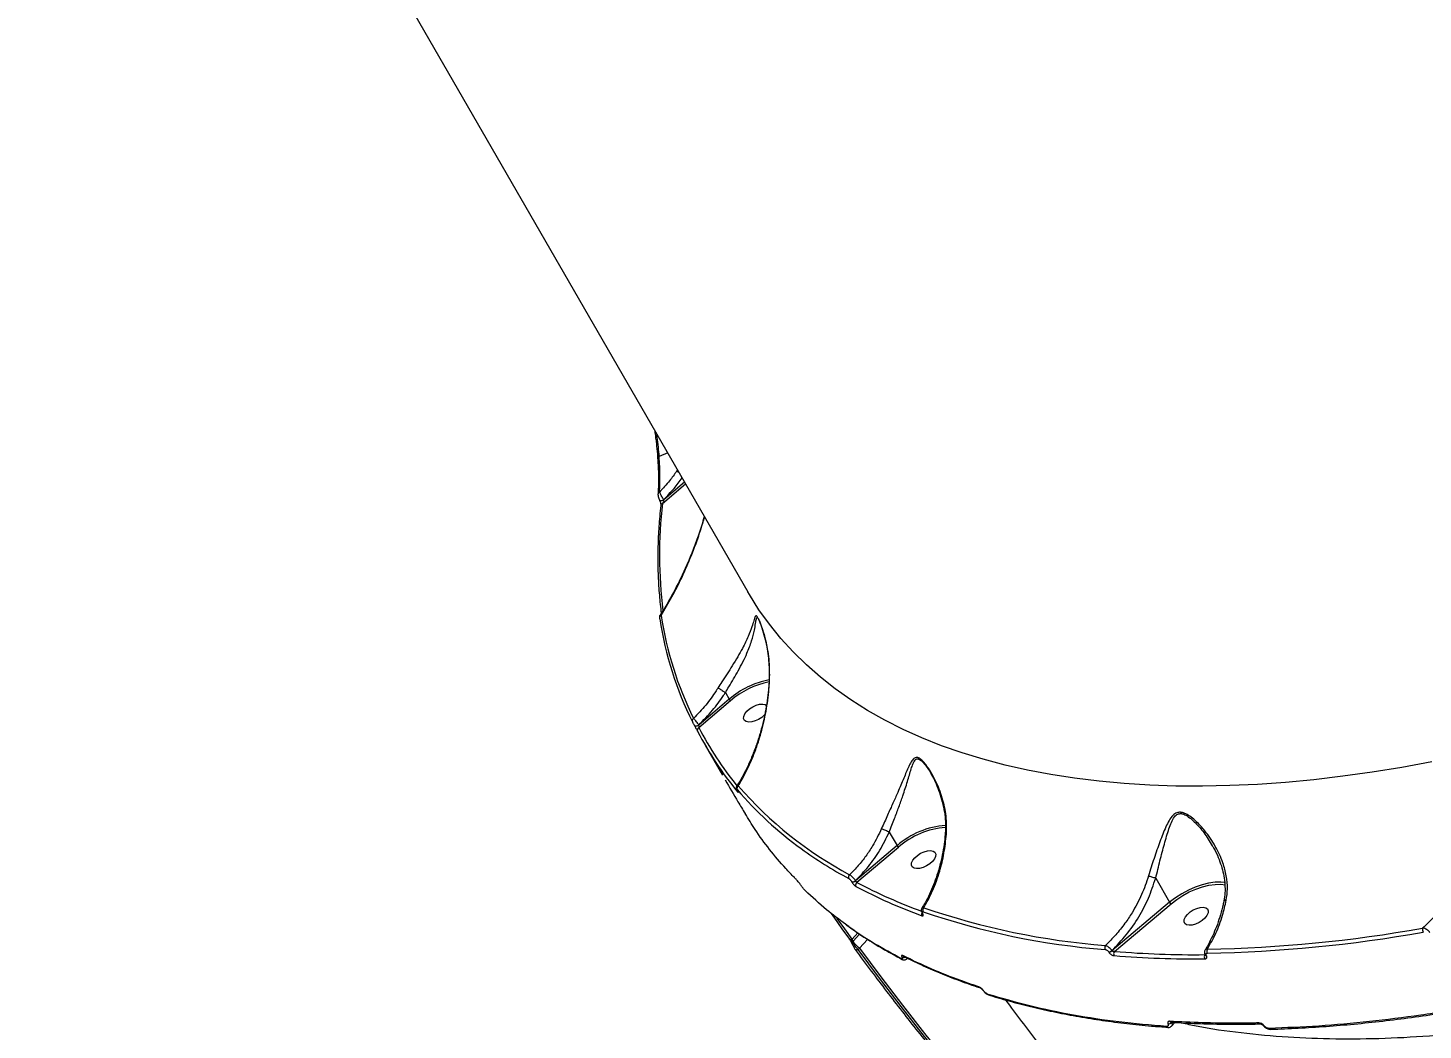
# Model space of a CAD drawing. Header units: millimetres. Extents: x -7447 to 8662, y -5576 to 6370.
# Drawn here: x 683.4 to 1149.8, y -2040.7 to -1705.7 of the extents above; entities that cross this region are included whole.
import ezdxf

# ---------------------------------------------------------------- set-up
doc = ezdxf.new("R2010")
doc.units = ezdxf.units.MM
doc.layers.add('DiKom', color=7, linetype='Continuous')
doc.layers.add('DIKOM_ОБЪЕКТ', color=7, linetype='Continuous')
doc.styles.add('style1', font='arial.ttf', dxfattribs={"width": 0.8})
doc.dimstyles.new('1-50', dxfattribs={"dimtxt": 300, "dimasz": 200, "dimexe": 100, "dimexo": 0, "dimgap": 100, "dimtad": 1, "dimdec": 0, "dimtxsty": 'style1', "dimcen": 0, "dimclrd": 7, "dimclre": 7, "dimadec": 1, "dimazin": 2, "dimtfac": 1, "dimtdec": 0, "dimtmove": 1, "dimatfit": 3, "dimfxl": 0, "dimlwd": 25, "dimlwe": 18, "dimarcsym": 0})

# ---------------------------------------------------------------- blocks, each defined once
blk = doc.blocks.new('*D10')
at = {"color": 7, "linetype": 'Continuous', "lineweight": 18, "transparency": 16777216}
for p, q in [((-5489.75, 240.8), (-5489.75, 4573.49)), ((4778.18, -2126.78), (4778.18, 4573.49))]:
    blk.add_line(p, q, dxfattribs=at)
at = {"color": 7, "linetype": 'Continuous', "lineweight": 25, "transparency": 16777216}
blk.add_line((4578.18, 4473.49), (-5289.75, 4473.49), dxfattribs=at)
at = {"color": 7, "linetype": 'Continuous', "transparency": 16777216}
for points in [[(-5289.75, 4506.82), (-5289.75, 4440.16), (-5489.75, 4473.49)], [(4578.18, 4506.82), (4578.18, 4440.16), (4778.18, 4473.49)]]:
    blk.add_solid(points, dxfattribs=at)
at = {"layer": 'Defpoints', "color": 0, "linetype": 'Continuous', "transparency": 16777216}
for p in [(-5489.75, 4473.49), (-5489.75, 240.8), (4778.18, -2126.78)]:
    blk.add_point(p, dxfattribs=at)
at = {"color": 0, "linetype": 'Continuous', "lineweight": 15, "transparency": 16777216, "insert": (-777.31, 4726.76), "char_height": 300, "attachment_point": 5, "style": 'style1'}
blk.add_mtext('10300', dxfattribs=at)
blk = doc.blocks.new('*D11')
at = {"color": 7, "linetype": 'Continuous', "lineweight": 18, "transparency": 16777216}
for p, q in [((2045.4, 3512.26), (7772.09, 3512.26)), ((-1858.48, -4091.08), (7772.09, -4091.08))]:
    blk.add_line(p, q, dxfattribs=at)
at = {"color": 7, "linetype": 'Continuous', "lineweight": 25, "transparency": 16777216}
blk.add_line((7672.09, -3891.08), (7672.09, 3312.26), dxfattribs=at)
at = {"color": 7, "linetype": 'Continuous', "transparency": 16777216}
for points in [[(7638.76, 3312.26), (7705.42, 3312.26), (7672.09, 3512.26)], [(7638.76, -3891.08), (7705.42, -3891.08), (7672.09, -4091.08)]]:
    blk.add_solid(points, dxfattribs=at)
at = {"layer": 'Defpoints', "color": 0, "linetype": 'Continuous', "transparency": 16777216}
for p in [(2045.4, 3512.26), (7672.09, 3512.26), (-1858.48, -4091.08)]:
    blk.add_point(p, dxfattribs=at)
at = {"color": 0, "linetype": 'Continuous', "lineweight": 15, "transparency": 16777216, "insert": (7418.92, 3.22), "char_height": 300, "attachment_point": 5, "rotation": 90, "style": 'style1'}
blk.add_mtext('7600', dxfattribs=at)
blk = doc.blocks.new('*D12')
at = {"layer": 'Defpoints', "color": 0, "transparency": 16777216}
for p in [(-7446.93, 5919.72), (-7446.93, 736.93), (6905.53, -2412.68)]:
    blk.add_point(p, dxfattribs=at)
at = {"layer": 'DiKom', "color": 7, "lineweight": 18, "transparency": 16777216}
for p, q in [((-7446.93, 736.93), (-7446.93, 6019.72)), ((6905.53, -2412.68), (6905.53, 6019.72))]:
    blk.add_line(p, q, dxfattribs=at)
at = {"layer": 'DiKom', "color": 7, "lineweight": 25, "transparency": 16777216}
blk.add_line((6705.53, 5919.72), (-7246.93, 5919.72), dxfattribs=at)
at = {"layer": 'DiKom', "color": 7, "transparency": 16777216}
for points in [[(-7246.93, 5953.05), (-7246.93, 5886.39), (-7446.93, 5919.72)], [(6705.53, 5953.05), (6705.53, 5886.39), (6905.53, 5919.72)]]:
    blk.add_solid(points, dxfattribs=at)
at = {"layer": 'DiKom', "color": 0, "transparency": 16777216, "insert": (-918.31, 6173), "char_height": 300, "attachment_point": 5, "style": 'style1'}
blk.add_mtext('14300', dxfattribs=at)
blk = doc.blocks.new('*D13')
at = {"layer": 'Defpoints', "color": 0, "transparency": 16777216}
for p in [(2049.72, 5594.27), (-1141.86, -5576.35), (8561.69, -5576.35)]:
    blk.add_point(p, dxfattribs=at)
at = {"layer": 'DiKom', "color": 7, "lineweight": 18, "transparency": 16777216}
for p, q in [((2049.72, 5594.27), (8661.69, 5594.27)), ((-1141.86, -5576.35), (8661.69, -5576.35))]:
    blk.add_line(p, q, dxfattribs=at)
at = {"layer": 'DiKom', "color": 7, "lineweight": 25, "transparency": 16777216}
blk.add_line((8561.69, 5394.27), (8561.69, -5376.35), dxfattribs=at)
at = {"layer": 'DiKom', "color": 7, "transparency": 16777216}
for points in [[(8528.35, 5394.27), (8595.02, 5394.27), (8561.69, 5594.27)], [(8528.35, -5376.35), (8595.02, -5376.35), (8561.69, -5576.35)]]:
    blk.add_solid(points, dxfattribs=at)
at = {"layer": 'DiKom', "color": 0, "transparency": 16777216, "insert": (8308.52, 8.96), "char_height": 300, "attachment_point": 5, "rotation": 90, "style": 'style1'}
blk.add_mtext('11200', dxfattribs=at)

msp = doc.modelspace()

# ---------------------------------------------------------------- linework, layer by layer
at = {"layer": 'DIKOM_ОБЪЕКТ', "color": 7, "linetype": 'Continuous', "lineweight": 15}
for p, q in [((793.03, -1667.23), (924.09, -1894.22)), ((897.28, -1847.79), (894.42, -1849.01)), ((900.55, -1853.46), (900.25, -1853.88)), ((895.52, -1864.71), (903.24, -1858.11)), ((902.89, -1857.5), (895.97, -1863.41)), ((894.03, -1861.41), (894.03, -1861.44)), ((894.53, -1863.6), (894.57, -1863.66)), ((895.97, -1863.41), (895.93, -1863.35)), ((917.82, -1930.07), (907.64, -1938.73)), ((907.7, -1939.59), (918.3, -1930.57)), ((916.56, -1927.88), (916.55, -1927.88)), ((916.56, -1927.88), (917.82, -1930.07)), ((906.23, -1938.95), (906.22, -1938.94)), ((906.23, -1938.95), (906.24, -1938.98)), ((906.24, -1938.98), (906.24, -1938.97)), ((907.64, -1938.73), (907.63, -1938.71)), ((909.8, -1945.47), (915.59, -1955.5)), ((920.51, -1960.51), (920.55, -1960.58)), ((920.51, -1960.51), (920.54, -1960.55)), ((920.58, -1960.62), (920.54, -1960.55)), ((920.55, -1960.58), (920.58, -1960.62)), ((971.32, -1974.5), (973.94, -1979.03)), ((973.94, -1979.03), (960.07, -1990.77)), ((960.52, -1991.29), (974.42, -1979.53)), ((958.77, -1991.08), (958.79, -1991.13)), ((960.07, -1990.77), (960.05, -1990.73)), ((1060.41, -1989.88), (1065.08, -1997.97)), ((1065.08, -1997.97), (1045.8, -2014.18)), ((1046.63, -2014.39), (1065.56, -1998.47)), ((982.32, -2001.48), (982.36, -2001.53)), ((982.53, -2001.67), (982.5, -2001.61)), ((960.86, -2008.21), (958.98, -2010.28)), ((959.25, -2010.91), (961.4, -2008.57)), ((959.1, -2011.07), (959.25, -2010.91)), ((960.91, -2013.72), (961.35, -2013.24)), ((961.35, -2013.24), (964.09, -2010.37)), ((1044.7, -2014.53), (1044.74, -2014.59)), ((1045.8, -2014.18), (1045.77, -2014.13)), ((1076.94, -2015.54), (1076.96, -2015.59)), ((1077.36, -2015.75), (1077.34, -2015.71)), ((1004.81, -2029.03), (1004.85, -2029.04)), ((1065.52, -2038.05), (1065.52, -2038.05)), ((1065.84, -2039.28), (1066.8, -2038.13)), ((1064.43, -2039.78), (1064.5, -2039.78)), ((1096.34, -2039.14), (1096.34, -2039.13)), ((1098.9, -2040.43), (1098.94, -2040.43))]:
    msp.add_line(p, q, dxfattribs=at)
at = {"layer": 'DIKOM_ОБЪЕКТ', "color": 7, "linetype": 'Continuous', "lineweight": 15, "flags": 128}
for points in [[(895.93, -1863.35), (895.71, -1863.51), (895.45, -1863.64), (895.2, -1863.73), (894.96, -1863.77), (894.75, -1863.75), (894.6, -1863.68), (894.53, -1863.59)], [(895.97, -1863.41), (895.74, -1863.58), (895.49, -1863.71), (895.24, -1863.79), (895, -1863.83), (894.79, -1863.81), (894.64, -1863.74), (894.57, -1863.66)], [(1152.71, -1951.04), (1142.7, -1952.88), (1132.8, -1954.48), (1123.01, -1955.85), (1113.34, -1956.99), (1103.81, -1957.89), (1094.42, -1958.55), (1085.17, -1958.98), (1076.09, -1959.16), (1067.17, -1959.11), (1058.42, -1958.82), (1049.86, -1958.3), (1041.49, -1957.53), (1033.31, -1956.53), (1025.35, -1955.29), (1017.59, -1953.82), (1010.06, -1952.12), (1002.76, -1950.18), (995.69, -1948.02), (988.86, -1945.62), (982.28, -1943.01), (975.95, -1940.16), (969.88, -1937.1), (964.08, -1933.82), (958.55, -1930.33), (953.29, -1926.62), (948.31, -1922.71), (943.62, -1918.59), (939.22, -1914.27), (935.11, -1909.76), (931.3, -1905.05), (927.79, -1900.16), (924.59, -1895.08), (924.09, -1894.22)], [(894.54, -1903.01), (894.57, -1903.1), (894.63, -1903.25)], [(929.64, -1935.34), (928.74, -1936.15), (927.66, -1936.84), (926.51, -1937.36), (925.38, -1937.67), (924.34, -1937.74), (923.5, -1937.57), (922.92, -1937.16), (922.65, -1936.56), (922.7, -1935.81), (923.07, -1934.97), (923.74, -1934.12), (924.65, -1933.31), (925.72, -1932.62), (926.87, -1932.1), (928.01, -1931.79), (929.04, -1931.72), (929.88, -1931.9), (930.33, -1932.17)], [(907.63, -1938.71), (907.44, -1938.85), (907.23, -1938.97), (907.01, -1939.06), (906.79, -1939.11), (906.6, -1939.12), (906.43, -1939.1), (906.3, -1939.04), (906.23, -1938.95)], [(907.64, -1938.73), (907.45, -1938.87), (907.24, -1938.99), (907.02, -1939.08), (906.81, -1939.13), (906.61, -1939.15), (906.45, -1939.12), (906.32, -1939.06), (906.24, -1938.98)], [(985.77, -1984.3), (984.86, -1985.11), (983.79, -1985.8), (982.63, -1986.32), (981.5, -1986.63), (980.47, -1986.7), (979.63, -1986.53), (979.04, -1986.12), (978.77, -1985.52), (978.82, -1984.77), (979.19, -1983.93), (979.86, -1983.08), (980.77, -1982.27), (981.84, -1981.58), (982.99, -1981.06), (984.13, -1980.75), (985.16, -1980.68), (986, -1980.86), (986.58, -1981.26), (986.86, -1981.86), (986.81, -1982.61), (986.43, -1983.45), (985.77, -1984.3)], [(1083.33, -1991.31), (1082.21, -1991.21), (1080.25, -1991.25), (1078.12, -1991.55), (1075.9, -1992.1), (1073.63, -1992.89), (1071.36, -1993.89), (1069.14, -1995.09), (1067.03, -1996.46), (1065.08, -1997.97)], [(1065.56, -1998.47), (1067.45, -1997.01), (1069.49, -1995.68), (1071.64, -1994.52), (1073.84, -1993.54), (1076.05, -1992.78), (1078.21, -1992.25), (1080.26, -1991.96), (1082.17, -1991.92), (1083.63, -1992.08)], [(1076.9, -2003.24), (1075.99, -2004.04), (1074.92, -2004.73), (1073.77, -2005.26), (1072.63, -2005.56), (1071.6, -2005.63), (1070.76, -2005.46), (1070.18, -2005.05), (1069.9, -2004.45), (1069.95, -2003.7), (1070.33, -2002.87), (1071, -2002.01), (1071.9, -2001.2), (1072.98, -2000.51), (1074.13, -1999.99), (1075.26, -1999.68), (1076.3, -1999.61), (1077.14, -1999.79), (1077.72, -2000.19), (1077.99, -2000.79), (1077.94, -2001.54), (1077.57, -2002.38), (1076.9, -2003.24)], [(951.88, -2001.73), (953, -2003.3), (955.51, -2006.78), (958.03, -2010.25)], [(958.98, -2010.28), (956.46, -2006.81), (953.96, -2003.33), (953.91, -2003.26)], [(958.08, -2010.35), (958.07, -2010.34), (958.03, -2010.25)], [(958.98, -2010.28), (958.82, -2010.36), (958.66, -2010.42), (958.5, -2010.45), (958.36, -2010.46), (958.24, -2010.45), (958.14, -2010.41), (958.08, -2010.35)], [(958.9, -2011.8), (958.93, -2011.88), (958.99, -2011.98)], [(960.91, -2013.72), (960.75, -2013.8), (960.58, -2013.86), (960.43, -2013.9), (960.29, -2013.91), (960.17, -2013.89), (960.07, -2013.85), (960, -2013.78), (959.96, -2013.7)], [(1021.58, -2088.09), (1013.55, -2079.08), (1005.64, -2069.98), (997.86, -2060.81), (990.21, -2051.55), (982.69, -2042.21), (975.3, -2032.79), (968.04, -2023.29), (960.91, -2013.72)], [(961.35, -2013.24), (968.49, -2022.83), (975.77, -2032.35), (983.17, -2041.79), (990.71, -2051.15), (998.37, -2060.43), (1006.17, -2069.62), (1014.09, -2078.73), (1022.14, -2087.76)]]:
    msp.add_lwpolyline(points, dxfattribs=at)
at = {"layer": 'DIKOM_ОБЪЕКТ', "color": 7, "linetype": 'Continuous', "lineweight": 15}
for centre, radius, start, end in [((894.54, -1849.63), 0.628, 100.5798, 169.464), ((894.77, -1861.53), 0.743, 108.3987, 170.0462), ((1044.44, -1881.86), 149.91, 173.4282, 187.1022), ((895.72, -1865.46), 0.783, 105.3927, 171.1199), ((895.38, -1902.9), 0.839, 113.8464, 187.3032), ((1011.33, -1884.22), 117.66, 188.7569, 206.37), ((1011.18, -1885.29), 117.92, 188.7568, 206.37), ((937.08, -1952.8), 29.79, 101.3767, 130.2806), ((936.75, -1952.14), 28.38, 101.3381, 130.5459), ((906.34, -1937.28), 0.907, 118.6219, 205.7828), ((908.09, -1940.42), 0.923, 115.0524, 205.333), ((1007.07, -1888.32), 111.82, 207.2916, 219.2018), ((1006.92, -1889.4), 112.14, 207.2933, 219.676), ((921.41, -1959.89), 0.978, 123.0848, 205.4828), ((921.3, -1960.6), 0.803, 174.7043, 209.4014), ((1014.59, -1879.67), 123.9, 220.6055, 234.0946), ((1019.53, -1873.55), 130.56, 220.9185, 241.9303), ((992.15, -1999.87), 27.67, 94.0348, 131.1587), ((992.08, -1999.75), 26.84, 94.0825, 131.1508), ((1026.32, -1863.96), 143.5, 233.9811, 241.4942), ((958.82, -1989.58), 1.1, 131.1306, 205.7814), ((959.1, -1989.78), 1.34, 255.9208, 315.2027), ((959.12, -1989.83), 1.34, 255.9145, 315.209), ((961.2, -1992.17), 1.11, 127.9794, 205.6451), ((1041.4, -1838.95), 172.49, 242.0378, 249.8879), ((1041.37, -1839.74), 173.12, 242.0403, 250.0359), ((983.72, -2000.58), 1.17, 135.6619, 206.236), ((1062.63, -1768.39), 244.73, 250.9846, 265.5449), ((1066.31, -1997.27), 1.41, 209.3722, 237.7564), ((983.26, -2001.94), 1.12, 150.2194, 207.0022), ((982.59, -2001.31), 0.315, 211.6912, 252.6229), ((982.63, -2001.37), 0.314, 210.7189, 252.6553), ((1062.59, -1769.21), 245.28, 250.9847, 265.5448), ((1069.86, -1559.99), 453.68, 270.9885, 280.1306), ((1069.84, -1560.34), 454.69, 270.9886, 280.1305), ((1151.34, -2007.08), 1.75, 163.903, 209.393), ((957.76, -2008.81), 2.18, 287.9455, 305.1059), ((959.58, -2011.6), 0.714, 132.1607, 196.7298), ((958.38, -2011.31), 0.954, 24.6266, 48.3128), ((964.37, -2008.39), 5.71, 206.2366, 238.102), ((1044.72, -2013.13), 1.33, 145.9565, 207.4979), ((1044.7, -2012.92), 1.61, 270.1326, 311.7104), ((1044.73, -2012.98), 1.61, 270.1248, 311.7182), ((1047.69, -2015.19), 1.33, 143.235, 207.6843), ((1073.91, -1672.85), 342.63, 265.4332, 270.4964), ((1078.95, -2014.28), 1.44, 151.6271, 208.1793), ((975.9, -2016.45), 0.685, 210.1301, 244.3595), ((976.07, -2015.32), 1.08, 243.8125, 299.6315), ((976.47, -2015.44), 0.688, 210.0757, 243.3974), ((1073.87, -1673.43), 343.46, 265.4332, 270.4962), ((1078.08, -2016.21), 1.41, 148.3985, 208.3798), ((1077.28, -2015.29), 0.43, 217.4632, 277.4896), ((1077.3, -2015.33), 0.425, 215.6302, 277.6983), ((1001.79, -2025.86), 0.659, 209.2738, 251.379), ((1002.87, -2027.28), 0.199, 216.089, 267.5014), ((1005.03, -2028.41), 0.655, 209.2663, 250.954), ((1064.72, -2037.17), 1.44, 262.0983, 322.2814), ((1065.58, -2037.48), 0.576, 205.7684, 264.7888), ((1095.42, -2038.07), 0.544, 203.9319, 268.9003), ((1064.5, -2039.2), 0.582, 206.1631, 262.9148), ((1096.58, -2038.89), 0.34, 226.7017, 289.7922), ((1098.93, -2039.89), 0.55, 204.2755, 266.8092)]:
    msp.add_arc(centre, radius, start, end, dxfattribs=at)
for points, knots in [([(892.9, -1840.2), (892.94, -1840.48), (893.08, -1841.36), (893.18, -1842.21), (893.24, -1842.79)], [0, 0, 0, 0, 0.317052, 1, 1, 1, 1]), ([(894.42, -1849.01), (894.27, -1846.89), (894.09, -1844.47), (893.68, -1841.8), (893.63, -1841.46)], [0, 0, 0, 0, 0.870425, 1, 1, 1, 1]), ([(893.24, -1842.79), (893.32, -1843.41), (893.56, -1845.23), (893.77, -1847.48), (893.88, -1849.04), (893.91, -1849.51)], [0, 0, 0, 0, 0.265631, 0.782463, 1, 1, 1, 1]), ([(893.91, -1849.51), (893.93, -1849.75), (894.04, -1851.1), (894.13, -1853.02), (894.16, -1854.61), (894.17, -1855.21)], [0, 0, 0, 0, 0.117104, 0.667629, 1, 1, 1, 1]), ([(894.53, -1860.83), (894.61, -1859.08), (894.79, -1855.53), (894.54, -1851.2), (894.42, -1849.01)], [0, 0, 0, 0, 0.493767, 1, 1, 1, 1]), ([(894.17, -1855.21), (894.18, -1855.62), (894.21, -1857.04), (894.17, -1859.13), (894.08, -1860.7), (894.03, -1861.41)], [0, 0, 0, 0, 0.178543, 0.627632, 1, 1, 1, 1]), ([(900.25, -1853.88), (899.48, -1854.96), (897.71, -1857.42), (895.68, -1859.6), (894.53, -1860.83)], [0, 0, 0, 0, 0.436569, 1, 1, 1, 1]), ([(895.93, -1863.35), (897.12, -1862.13), (899.32, -1859.89), (901.22, -1857.3), (902.09, -1856.11)], [0, 0, 0, 0, 0.540043, 1, 1, 1, 1]), ([(901.07, -1854.35), (901.05, -1854.34), (900.86, -1854.21), (900.58, -1854.05), (900.35, -1853.93), (900.27, -1853.89), (900.25, -1853.88)], [0, 0, 0, 0, 0.043017, 0.600597, 0.937953, 1, 1, 1, 1]), ([(895.93, -1863.35), (895.83, -1863.18), (895.62, -1862.85), (895.29, -1862.28), (894.97, -1861.7), (894.7, -1861.19), (894.58, -1860.94), (894.53, -1860.83)], [0, 0, 0, 0, 0.195094, 0.389904, 0.593456, 0.814038, 1, 1, 1, 1]), ([(894.95, -1865.34), (894.83, -1866.54), (894.47, -1870.03), (894.09, -1875.72), (893.92, -1882.38), (894.03, -1888.93), (894.43, -1895.24), (894.86, -1899.35), (895.12, -1901.32), (895.13, -1901.33)], [0, 0, 0, 0, 0.096261, 0.278944, 0.461601, 0.644215, 0.826779, 0.999627, 1, 1, 1, 1]), ([(894.04, -1861.44), (894.03, -1861.5), (894, -1861.79), (894.08, -1862.29), (894.18, -1862.79), (894.26, -1862.99), (894.27, -1863)], [0, 0, 0, 0, 0.134342, 0.607511, 0.979664, 1, 1, 1, 1]), ([(894.27, -1863), (894.33, -1863.19), (894.4, -1863.4), (894.52, -1863.57), (894.54, -1863.59)], [0, 0, 0, 0, 0.871788, 1, 1, 1, 1]), ([(894.57, -1863.66), (894.58, -1863.69), (894.62, -1863.76), (894.7, -1863.93), (894.78, -1864.16), (894.87, -1864.47), (894.94, -1864.83), (894.96, -1865.16), (894.95, -1865.28), (894.95, -1865.33)], [0, 0, 0, 0, 0.063038, 0.146694, 0.256742, 0.396063, 0.580639, 0.816324, 1, 1, 1, 1]), ([(895.52, -1864.71), (895.58, -1864.61), (895.72, -1864.4), (895.88, -1864.07), (895.98, -1863.78), (896.01, -1863.59), (896, -1863.47), (895.98, -1863.43), (895.97, -1863.41)], [0, 0, 0, 0, 0.275958, 0.581234, 0.784112, 0.904583, 0.953117, 1, 1, 1, 1]), ([(909.56, -1869.06), (909.34, -1869.83), (908.65, -1872.24), (907.28, -1876.21), (905.45, -1881.05), (903.37, -1885.92), (901.08, -1890.81), (898.59, -1895.56), (896.46, -1899.3), (895.13, -1901.34), (894.72, -1901.96)], [0, 0, 0, 0, 0.062507, 0.195734, 0.334307, 0.478507, 0.629654, 0.783359, 0.93362, 1, 1, 1, 1]), ([(895.04, -1902.13), (896.28, -1900.08), (898.76, -1895.97), (902.14, -1889.25), (905.23, -1882.11), (907.78, -1875.39), (909.04, -1870.89), (909.55, -1869.04)], [0, 0, 0, 0, 0.210482, 0.420971, 0.635998, 0.851001, 1, 1, 1, 1]), ([(894.69, -1901.94), (894.66, -1902), (894.57, -1902.14), (894.52, -1902.37), (894.5, -1902.64), (894.51, -1902.83), (894.54, -1902.98), (894.55, -1903)], [0, 0, 0, 0, 0.152335, 0.351048, 0.567831, 0.918167, 1, 1, 1, 1]), ([(895.04, -1902.13), (894.93, -1902.04), (894.76, -1901.88), (894.73, -1901.94), (894.71, -1901.96)], [0, 0, 0, 0, 0.594287, 1, 1, 1, 1]), ([(931.35, -1921.72), (931.29, -1919.67), (931.16, -1915.51), (930.08, -1910.36), (929.04, -1906.85), (928.35, -1904.9), (927.81, -1903.59), (927.31, -1902.62), (926.89, -1902.11), (926.68, -1902.21), (926.4, -1902.69), (926.09, -1903.77), (925.42, -1906.01), (924.27, -1909.07), (922.6, -1912.52), (920.71, -1915.88), (918.97, -1918.72), (917.14, -1921.57), (915.51, -1924.06), (914.48, -1925.67), (914.05, -1926.34)], [0, 0, 0, 0, 0.095209, 0.192956, 0.244799, 0.27107, 0.298169, 0.32429, 0.350387, 0.391075, 0.401942, 0.471963, 0.543808, 0.639396, 0.737851, 0.798854, 0.861365, 0.911375, 0.962838, 1, 1, 1, 1]), ([(916.55, -1927.88), (916.55, -1927.88), (916.93, -1927.22), (917.89, -1925.67), (919.34, -1923.23), (920.96, -1920.42), (922.47, -1917.55), (924.07, -1914.14), (925.42, -1910.51), (926.27, -1907.27), (926.66, -1904.72), (926.83, -1903.5), (926.99, -1902.86), (927.14, -1902.7), (927.38, -1902.89), (927.54, -1903.21), (927.55, -1903.24)], [0, 0, 0, 0, 0.000034, 0.053422, 0.127788, 0.202237, 0.294255, 0.386392, 0.531891, 0.677608, 0.782863, 0.88772, 0.903391, 0.960723, 0.996198, 1, 1, 1, 1]), ([(927.56, -1903.24), (927.57, -1903.25), (927.6, -1903.31), (927.78, -1903.66), (928.06, -1904.29), (928.37, -1905.07), (928.58, -1905.67), (928.66, -1905.91)], [0, 0, 0, 0, 0.047841, 0.235384, 0.484641, 0.788346, 1, 1, 1, 1]), ([(928.66, -1905.91), (928.72, -1906.08), (928.95, -1906.72), (929.38, -1908.1), (929.93, -1910.15), (930.5, -1912.77), (930.98, -1915.85), (931.27, -1918.92), (931.24, -1920.91), (931.23, -1921.72)], [0, 0, 0, 0, 0.035986, 0.139395, 0.275962, 0.434748, 0.636308, 0.851065, 1, 1, 1, 1]), ([(931.25, -1921.72), (931.25, -1921.94), (931.25, -1923.36), (931.07, -1926.02), (930.69, -1929.72), (930.09, -1933.5), (929.3, -1937.31), (928.3, -1941.13), (927.1, -1944.92), (925.71, -1948.65), (924.15, -1952.27), (922.4, -1955.69), (921.13, -1957.98), (920.41, -1959.04), (920.37, -1959.11)], [0, 0, 0, 0, 0.015197, 0.101491, 0.190723, 0.283046, 0.37844, 0.476682, 0.577319, 0.679812, 0.78449, 0.888953, 0.993154, 1, 1, 1, 1]), ([(920.88, -1959.07), (922.18, -1956.76), (924.16, -1953.26), (926.33, -1948), (928.07, -1943.03), (929.71, -1936.9), (930.75, -1930.73), (931.24, -1925.63), (931.32, -1923.02), (931.35, -1921.72)], [0, 0, 0, 0, 0.222714, 0.336733, 0.450748, 0.631002, 0.813277, 0.906645, 1, 1, 1, 1]), ([(931.35, -1921.72), (931.33, -1921.72), (931.26, -1921.72), (931.25, -1921.72), (931.25, -1921.72)], [0, 0, 0, 0, 0.328206, 1, 1, 1, 1]), ([(1069.09, -2038.23), (1070.71, -2038.59), (1077.06, -2040), (1088.91, -2041.63), (1104.44, -2043.09), (1120.51, -2043.68), (1136.99, -2043.5), (1154.15, -2042.53), (1171.97, -2040.74), (1190.38, -2038.12), (1209, -2034.73), (1227.77, -2030.59), (1246.61, -2025.75), (1265.81, -2020.13), (1285.33, -2013.73), (1305.11, -2006.54), (1324.72, -1998.72), (1344.11, -1990.31), (1363.22, -1981.37), (1382.34, -1971.74), (1401.41, -1961.45), (1420.35, -1950.5), (1437.47, -1939.94), (1452.84, -1929.94), (1461.9, -1923.68), (1466.43, -1920.54)], [0, 0, 0, 0, 0.015844, 0.062012, 0.108143, 0.153005, 0.197901, 0.242763, 0.288925, 0.335124, 0.381286, 0.426221, 0.471192, 0.516128, 0.562363, 0.608635, 0.65487, 0.699918, 0.745001, 0.790049, 0.836397, 0.882782, 0.929129, 0.964531, 1, 1, 1, 1]), ([(914.05, -1926.34), (913.85, -1926.66), (912.59, -1928.64), (910.02, -1932.2), (907.3, -1935.03), (905.91, -1936.48)], [0, 0, 0, 0, 0.084993, 0.53347, 1, 1, 1, 1]), ([(914.05, -1926.34), (914.06, -1926.35), (914.17, -1926.4), (914.44, -1926.53), (914.93, -1926.81), (915.5, -1927.16), (916.07, -1927.54), (916.39, -1927.76), (916.55, -1927.88)], [0, 0, 0, 0, 0.025976, 0.209601, 0.407206, 0.604784, 0.802379, 1, 1, 1, 1]), ([(907.63, -1938.71), (909.21, -1937.11), (912.2, -1934.08), (915.02, -1930.26), (916.35, -1928.21), (916.56, -1927.88)], [0, 0, 0, 0, 0.48434, 0.918524, 1, 1, 1, 1]), ([(918.3, -1930.57), (918.29, -1930.57), (918.27, -1930.56), (918.22, -1930.53), (918.13, -1930.45), (918.01, -1930.34), (917.9, -1930.2), (917.85, -1930.12), (917.82, -1930.07)], [0, 0, 0, 0, 0.053663, 0.141506, 0.356066, 0.57068, 0.785349, 1, 1, 1, 1]), ([(905.53, -1937.67), (905.56, -1937.74), (905.63, -1937.88), (905.8, -1938.18), (905.98, -1938.51), (906.13, -1938.77), (906.2, -1938.9), (906.22, -1938.94)], [0, 0, 0, 0, 0.233699, 0.467374, 0.695605, 0.908733, 1, 1, 1, 1]), ([(907.63, -1938.71), (907.58, -1938.63), (907.42, -1938.38), (907.09, -1937.9), (906.66, -1937.32), (906.23, -1936.8), (906.01, -1936.59), (905.91, -1936.48)], [0, 0, 0, 0, 0.09425, 0.312278, 0.541173, 0.771407, 1, 1, 1, 1]), ([(906.24, -1938.97), (906.27, -1939.02), (906.38, -1939.21), (906.59, -1939.59), (906.86, -1940.07), (907.1, -1940.52), (907.2, -1940.72), (907.26, -1940.82)], [0, 0, 0, 0, 0.09316, 0.303901, 0.530228, 0.765194, 1, 1, 1, 1]), ([(907.7, -1939.59), (907.72, -1939.53), (907.75, -1939.41), (907.76, -1939.19), (907.74, -1938.99), (907.7, -1938.86), (907.67, -1938.79), (907.65, -1938.75), (907.64, -1938.73)], [0, 0, 0, 0, 0.268552, 0.52295, 0.742637, 0.869089, 0.924239, 1, 1, 1, 1]), ([(990.47, -1975.14), (990.51, -1973.39), (990.6, -1969.6), (989.41, -1963.81), (987.56, -1958.69), (985.68, -1955.06), (984.26, -1952.83), (983.11, -1951.31), (981.93, -1950.12), (981.09, -1949.64), (980.26, -1949.49), (979.45, -1949.84), (978.63, -1951), (977.57, -1953.12), (976.21, -1956.46), (974.44, -1960.66), (972.6, -1964.85), (970.75, -1968.89), (969.44, -1971.82), (968.75, -1973.35)], [0, 0, 0, 0, 0.079019, 0.17218, 0.268058, 0.328729, 0.36106, 0.393899, 0.422331, 0.451319, 0.459944, 0.498992, 0.544605, 0.591435, 0.68762, 0.78658, 0.854676, 0.924444, 1, 1, 1, 1]), ([(971.32, -1974.49), (971.32, -1974.49), (971.91, -1972.98), (973.05, -1970.1), (974.59, -1966.05), (976.08, -1961.85), (977.47, -1957.5), (978.46, -1954.02), (979.25, -1951.71), (979.87, -1950.44), (980.54, -1949.98), (981.21, -1950.08), (981.63, -1950.29), (982.3, -1950.82), (983.14, -1951.7), (984.21, -1953.2), (984.96, -1954.33), (985.28, -1954.96), (985.28, -1954.98)], [0, 0, 0, 0, 0.000049, 0.113415, 0.216819, 0.322729, 0.469068, 0.619154, 0.687087, 0.756156, 0.811242, 0.823106, 0.853778, 0.862966, 0.90297, 0.950213, 0.998578, 1, 1, 1, 1]), ([(916.51, -1957.07), (917.91, -1959.51), (920.08, -1963.27), (922.33, -1966.98), (923.12, -1968.29)], [0, 0, 0, 0, 0.648407, 1, 1, 1, 1]), ([(920.88, -1959.07), (920.85, -1959.06), (920.7, -1959), (920.49, -1958.97), (920.4, -1959.06), (920.36, -1959.1)], [0, 0, 0, 0, 0.087372, 0.598893, 1, 1, 1, 1]), ([(985.28, -1954.98), (985.36, -1955.11), (985.87, -1955.98), (986.77, -1957.8), (987.91, -1960.52), (988.91, -1963.61), (989.67, -1966.89), (990.09, -1970.11), (990.21, -1972.89), (990.08, -1974.53), (990.03, -1975.2)], [0, 0, 0, 0, 0.022591, 0.147479, 0.291129, 0.444892, 0.608299, 0.768635, 0.90461, 1, 1, 1, 1]), ([(920.36, -1959.1), (920.31, -1959.18), (920.23, -1959.34), (920.19, -1959.59), (920.21, -1959.8), (920.25, -1959.98), (920.32, -1960.16), (920.4, -1960.32), (920.49, -1960.47), (920.52, -1960.53)], [0, 0, 0, 0, 0.159711, 0.304908, 0.430282, 0.542039, 0.660622, 0.888844, 1, 1, 1, 1]), ([(920.54, -1960.55), (920.5, -1960.48), (920.43, -1960.35), (920.37, -1960.22), (920.35, -1960.16), (920.39, -1960.17), (920.47, -1960.24), (920.52, -1960.3), (920.53, -1960.31)], [0, 0, 0, 0, 0.167291, 0.334432, 0.509102, 0.713071, 0.957692, 1, 1, 1, 1]), ([(920.55, -1960.58), (920.59, -1960.66), (920.67, -1960.79), (920.73, -1960.91), (920.73, -1960.92), (920.73, -1960.92)], [0, 0, 0, 0, 0.409771, 0.773939, 1, 1, 1, 1]), ([(920.6, -1960.99), (920.61, -1961.01), (920.7, -1961.11), (920.81, -1961.22), (920.87, -1961.23), (920.84, -1961.13), (920.75, -1960.93), (920.64, -1960.73), (920.58, -1960.62)], [0, 0, 0, 0, 0.039246, 0.28725, 0.495186, 0.671021, 0.835316, 1, 1, 1, 1]), ([(940.37, -1990.47), (940.12, -1990.22), (938.89, -1988.97), (935.76, -1985.66), (931.27, -1980.34), (926.71, -1974.22), (924.25, -1970.05), (923.19, -1968.24)], [0, 0, 0, 0, 0.036887, 0.184436, 0.479788, 0.77514, 1, 1, 1, 1]), ([(1084.01, -1997.29), (1084.19, -1996.02), (1084.56, -1993.3), (1084.12, -1989.07), (1082.84, -1984.25), (1080.47, -1979.13), (1077.34, -1974.51), (1074.47, -1971.35), (1072.29, -1969.49), (1070.61, -1968.4), (1069.38, -1967.96), (1068.37, -1967.84), (1067.3, -1967.99), (1066.01, -1968.95), (1064.86, -1970.62), (1063.43, -1973.49), (1061.82, -1977.67), (1060.2, -1982.3), (1058.92, -1986.2), (1058.32, -1988.18), (1058.01, -1989.17)], [0, 0, 0, 0, 0.059057, 0.126772, 0.19653, 0.289998, 0.386194, 0.452771, 0.486433, 0.520906, 0.548913, 0.554251, 0.580047, 0.615212, 0.661736, 0.709495, 0.806141, 0.905605, 0.952555, 1, 1, 1, 1]), ([(1060.41, -1989.88), (1060.41, -1989.88), (1060.98, -1987.92), (1061.83, -1983.97), (1063.35, -1978.42), (1064.53, -1974.18), (1065.64, -1971.19), (1066.53, -1969.47), (1067.62, -1968.44), (1068.57, -1968.28), (1069.49, -1968.4), (1070.62, -1968.86), (1072.17, -1969.97), (1074.23, -1971.88), (1076.78, -1974.84), (1078.43, -1977.56), (1079.34, -1979.06)], [0, 0, 0, 0, 0.000023, 0.138478, 0.280606, 0.426439, 0.493456, 0.56159, 0.609713, 0.643916, 0.650979, 0.688548, 0.73556, 0.784441, 0.881043, 1, 1, 1, 1]), ([(1170.94, -1971.49), (1170.86, -1971.81), (1170.49, -1973.45), (1169.65, -1976.38), (1167.77, -1981.59), (1165.4, -1986.52), (1162.46, -1991.48), (1159.87, -1995.32), (1156.74, -1999.31), (1153.35, -2003.11), (1150.89, -2005.43), (1149.66, -2006.59)], [0, 0, 0, 0, 0.024295, 0.122248, 0.220218, 0.421516, 0.511889, 0.632236, 0.752591, 0.876295, 1, 1, 1, 1]), ([(968.75, -1973.35), (967.81, -1975.31), (966.27, -1978.5), (963.54, -1982.56), (960.99, -1985.82), (959.08, -1987.76), (958.1, -1988.76)], [0, 0, 0, 0, 0.342219, 0.557266, 0.774604, 1, 1, 1, 1]), ([(960.05, -1990.73), (961.52, -1989.2), (964.51, -1986.1), (968.35, -1980.61), (970.33, -1976.55), (971.32, -1974.5)], [0, 0, 0, 0, 0.32573, 0.659681, 1, 1, 1, 1]), ([(971.32, -1974.49), (971.14, -1974.42), (970.78, -1974.26), (970.15, -1973.99), (969.54, -1973.72), (969.1, -1973.51), (968.86, -1973.4), (968.78, -1973.36), (968.75, -1973.35)], [0, 0, 0, 0, 0.212706, 0.425406, 0.638104, 0.850794, 0.961897, 1, 1, 1, 1]), ([(971.32, -1974.5), (971.32, -1974.49), (971.32, -1974.49), (971.32, -1974.49), (971.32, -1974.49)], [0, 0, 0, 0, 0.617841, 1, 1, 1, 1]), ([(990.05, -1975.21), (989.94, -1976.34), (989.7, -1978.67), (989.1, -1982.14), (988.3, -1985.61), (987.32, -1988.97), (986.16, -1992.2), (984.83, -1995.27), (983.52, -1997.87), (982.59, -1999.35), (982.22, -1999.95)], [0, 0, 0, 0, 0.1223, 0.252349, 0.383335, 0.515032, 0.646396, 0.778253, 0.910264, 1, 1, 1, 1]), ([(982.89, -1999.77), (983.92, -1997.93), (986, -1994.21), (988.2, -1987.98), (989.76, -1981.57), (990.23, -1977.3), (990.47, -1975.14)], [0, 0, 0, 0, 0.262566, 0.532665, 0.76365, 1, 1, 1, 1]), ([(990.47, -1975.14), (990.43, -1975.14), (990.29, -1975.14), (990.11, -1975.16), (990.08, -1975.19), (990.07, -1975.21)], [0, 0, 0, 0, 0.182936, 0.531406, 1, 1, 1, 1]), ([(974.42, -1979.53), (974.41, -1979.53), (974.39, -1979.52), (974.34, -1979.48), (974.25, -1979.41), (974.13, -1979.3), (974.03, -1979.16), (973.97, -1979.08), (973.94, -1979.03)], [0, 0, 0, 0, 0.070224, 0.14145, 0.356105, 0.570695, 0.785333, 1, 1, 1, 1]), ([(1079.35, -1979.05), (1079.54, -1979.35), (1080.32, -1980.62), (1081.33, -1982.87), (1082.4, -1985.71), (1083.12, -1988.49), (1083.55, -1991.28), (1083.63, -1994.06), (1083.51, -1996.12), (1083.25, -1997.21), (1083.2, -1997.44)], [0, 0, 0, 0, 0.054636, 0.230411, 0.382725, 0.526925, 0.678809, 0.824913, 0.963244, 1, 1, 1, 1]), ([(941.84, -1992.32), (941.82, -1992.29), (941.74, -1992.16), (941.55, -1991.89), (941.26, -1991.49), (940.82, -1990.94), (940.55, -1990.66), (940.37, -1990.47)], [0, 0, 0, 0, 0.034946, 0.162045, 0.33626, 0.559204, 1, 1, 1, 1]), ([(957.83, -1990.06), (957.89, -1990.1), (958.02, -1990.18), (958.24, -1990.39), (958.47, -1990.64), (958.65, -1990.88), (958.74, -1991.03), (958.77, -1991.08)], [0, 0, 0, 0, 0.214326, 0.428473, 0.642901, 0.857708, 1, 1, 1, 1]), ([(960.05, -1990.73), (959.98, -1990.62), (959.79, -1990.34), (959.41, -1989.87), (958.94, -1989.39), (958.48, -1988.98), (958.22, -1988.83), (958.1, -1988.76)], [0, 0, 0, 0, 0.142394, 0.357257, 0.571692, 0.785755, 1, 1, 1, 1]), ([(958.79, -1991.13), (958.85, -1991.21), (958.97, -1991.42), (959.25, -1991.78), (959.58, -1992.16), (959.92, -1992.47), (960.11, -1992.59), (960.2, -1992.65)], [0, 0, 0, 0, 0.140785, 0.355301, 0.570057, 0.784962, 1, 1, 1, 1]), ([(960.52, -1991.29), (960.49, -1991.27), (960.43, -1991.23), (960.33, -1991.12), (960.22, -1990.99), (960.13, -1990.87), (960.09, -1990.8), (960.07, -1990.77)], [0, 0, 0, 0, 0.215087, 0.429981, 0.644825, 0.859285, 1, 1, 1, 1]), ([(1058.01, -1989.17), (1057.3, -1991.26), (1055.85, -1995.51), (1053.02, -2000.77), (1050.05, -2005.21), (1047.11, -2008.93), (1044.79, -2011.23), (1043.62, -2012.38)], [0, 0, 0, 0, 0.239878, 0.485876, 0.639422, 0.818549, 1, 1, 1, 1]), ([(1045.77, -2014.13), (1047.41, -2012.42), (1050.74, -2008.97), (1054.81, -2002.99), (1058.18, -1996.6), (1059.66, -1992.14), (1060.41, -1989.88)], [0, 0, 0, 0, 0.251651, 0.509859, 0.75187, 1, 1, 1, 1]), ([(1060.41, -1989.88), (1060.22, -1989.84), (1059.83, -1989.76), (1059.17, -1989.57), (1058.61, -1989.39), (1058.23, -1989.26), (1058.07, -1989.19), (1058.01, -1989.17)], [0, 0, 0, 0, 0.248784, 0.497571, 0.746391, 0.912681, 1, 1, 1, 1]), ([(1060.41, -1989.88), (1060.41, -1989.88), (1060.41, -1989.88), (1060.41, -1989.88), (1060.41, -1989.88), (1060.41, -1989.88)], [0, 0, 0, 0, 0.480223, 0.853312, 1, 1, 1, 1]), ([(943.25, -1994.07), (943.07, -1993.89), (942.82, -1993.62), (942.39, -1993.1), (942.11, -1992.72), (941.93, -1992.46), (941.85, -1992.34), (941.84, -1992.32)], [0, 0, 0, 0, 0.445619, 0.662354, 0.836503, 0.965722, 1, 1, 1, 1]), ([(956.76, -2005.3), (954.6, -2003.71), (949.81, -2000.17), (945.57, -1996.23), (943.25, -1994.07)], [0, 0, 0, 0, 0.450742, 1, 1, 1, 1]), ([(982.23, -1999.97), (982.17, -2000.09), (982.06, -2000.31), (982.04, -2000.69), (982.12, -2001.08), (982.25, -2001.33), (982.33, -2001.47)], [0, 0, 0, 0, 0.232251, 0.45585, 0.692945, 1, 1, 1, 1]), ([(982.89, -1999.77), (982.78, -1999.76), (982.53, -1999.75), (982.31, -1999.82), (982.26, -1999.94), (982.25, -1999.97)], [0, 0, 0, 0, 0.38788, 0.868663, 1, 1, 1, 1]), ([(1083.21, -1997.44), (1083.12, -1997.89), (1082.82, -1999.49), (1082.1, -2002.14), (1081.06, -2005.36), (1079.83, -2008.42), (1078.44, -2011.27), (1077.45, -2013.11), (1076.9, -2013.92), (1076.89, -2013.93)], [0, 0, 0, 0, 0.072957, 0.258133, 0.443931, 0.629692, 0.814833, 0.998944, 1, 1, 1, 1]), ([(1077.69, -2013.6), (1078.67, -2011.89), (1080.65, -2008.43), (1082.73, -2002.83), (1083.62, -1998.96), (1084.01, -1997.29)], [0, 0, 0, 0, 0.355861, 0.721481, 1, 1, 1, 1]), ([(1084.01, -1997.29), (1083.98, -1997.29), (1083.86, -1997.29), (1083.61, -1997.3), (1083.34, -1997.35), (1083.3, -1997.43), (1083.28, -1997.46)], [0, 0, 0, 0, 0.071076, 0.27841, 0.675252, 1, 1, 1, 1]), ([(975.31, -2016.79), (972.32, -2015.16), (966.35, -2011.88), (960.23, -2007.98), (957.22, -2005.66), (956.76, -2005.3)], [0, 0, 0, 0, 0.458576, 0.917153, 1, 1, 1, 1]), ([(956.98, -2005.49), (957.6, -2005.95), (959.91, -2007.67), (964.17, -2010.46), (969.68, -2013.84), (973.54, -2015.91), (975.43, -2016.92)], [0, 0, 0, 0, 0.108836, 0.409659, 0.7106, 1, 1, 1, 1]), ([(982.26, -2002.45), (982.34, -2002.47), (982.51, -2002.52), (982.68, -2002.47), (982.75, -2002.29), (982.71, -2002.02), (982.59, -2001.79), (982.53, -2001.67)], [0, 0, 0, 0, 0.174169, 0.389573, 0.595788, 0.797888, 1, 1, 1, 1]), ([(982.5, -2001.61), (982.46, -2001.53), (982.38, -2001.38), (982.35, -2001.2), (982.4, -2001.09), (982.51, -2001.05), (982.63, -2001.09), (982.68, -2001.1)], [0, 0, 0, 0, 0.203907, 0.40797, 0.613521, 0.826514, 1, 1, 1, 1]), ([(982.36, -2001.53), (982.36, -2001.54), (982.4, -2001.6), (982.42, -2001.66), (982.44, -2001.7), (982.43, -2001.69), (982.43, -2001.69)], [0, 0, 0, 0, 0.077986, 0.555179, 0.955684, 1, 1, 1, 1]), ([(958.07, -2010.35), (958.11, -2010.39), (958.22, -2010.54), (958.35, -2010.75), (958.44, -2010.9), (958.45, -2010.91)], [0, 0, 0, 0, 0.297822, 0.947211, 1, 1, 1, 1]), ([(959.02, -2010.6), (959.01, -2010.52), (958.99, -2010.41), (958.98, -2010.31), (958.98, -2010.28)], [0, 0, 0, 0, 0.705488, 1, 1, 1, 1]), ([(1152.05, -2008.08), (1152.01, -2008.01), (1151.86, -2007.79), (1151.51, -2007.43), (1150.97, -2007.04), (1150.37, -2006.74), (1149.92, -2006.62), (1149.69, -2006.6), (1149.66, -2006.59)], [0, 0, 0, 0, 0.08919, 0.293632, 0.489604, 0.71635, 0.954554, 1, 1, 1, 1]), ([(958.43, -2010.89), (958.45, -2010.92), (958.51, -2011.01), (958.56, -2011.11), (958.59, -2011.16)], [0, 0, 0, 0, 0.373604, 1, 1, 1, 1]), ([(958.59, -2011.16), (958.63, -2011.23), (958.72, -2011.4), (958.83, -2011.62), (958.89, -2011.77), (958.9, -2011.8), (958.9, -2011.8)], [0, 0, 0, 0, 0.253658, 0.6646, 0.973343, 1, 1, 1, 1]), ([(958.99, -2011.98), (959.04, -2012.09), (959.12, -2012.31), (959.34, -2012.73), (959.6, -2013.17), (959.81, -2013.49), (959.93, -2013.66), (959.96, -2013.7)], [0, 0, 0, 0, 0.224943, 0.449556, 0.680304, 0.923833, 1, 1, 1, 1]), ([(959.1, -2011.07), (959.09, -2011.04), (959.08, -2011), (959.06, -2010.89), (959.04, -2010.77), (959.02, -2010.65), (959.02, -2010.6)], [0, 0, 0, 0, 0.261799, 0.321048, 0.671638, 1, 1, 1, 1]), ([(960.91, -2013.72), (960.86, -2013.66), (960.62, -2013.42), (960.21, -2012.93), (959.73, -2012.26), (959.33, -2011.6), (959.18, -2011.25), (959.1, -2011.07)], [0, 0, 0, 0, 0.07487, 0.315143, 0.545133, 0.771482, 1, 1, 1, 1]), ([(960, -2013.78), (961.77, -2016.18), (966.9, -2023.12), (975.59, -2034.48), (986.16, -2047.83), (997, -2061.01), (1007.9, -2073.8), (1015.87, -2082.84), (1020.12, -2087.55), (1020.74, -2088.23)], [0, 0, 0, 0, 0.093444, 0.270904, 0.448366, 0.625829, 0.803293, 0.971419, 1, 1, 1, 1]), ([(1043.54, -2013.74), (1043.63, -2013.76), (1043.82, -2013.79), (1044.12, -2013.95), (1044.4, -2014.16), (1044.6, -2014.36), (1044.67, -2014.49), (1044.7, -2014.53)], [0, 0, 0, 0, 0.228851, 0.457861, 0.678552, 0.888382, 1, 1, 1, 1]), ([(1045.77, -2014.13), (1045.71, -2014.04), (1045.55, -2013.8), (1045.17, -2013.37), (1044.65, -2012.92), (1044.1, -2012.55), (1043.78, -2012.44), (1043.62, -2012.38)], [0, 0, 0, 0, 0.113151, 0.325923, 0.547998, 0.775445, 1, 1, 1, 1]), ([(1044.74, -2014.59), (1044.78, -2014.66), (1044.9, -2014.85), (1045.19, -2015.17), (1045.62, -2015.49), (1046.1, -2015.73), (1046.38, -2015.78), (1046.52, -2015.8)], [0, 0, 0, 0, 0.108292, 0.32042, 0.543076, 0.77156, 1, 1, 1, 1]), ([(1046.63, -2014.39), (1046.56, -2014.41), (1046.41, -2014.44), (1046.19, -2014.42), (1046, -2014.36), (1045.9, -2014.29), (1045.84, -2014.24), (1045.82, -2014.21), (1045.8, -2014.18)], [0, 0, 0, 0, 0.255355, 0.49891, 0.716718, 0.86164, 0.906987, 1, 1, 1, 1]), ([(1076.92, -2013.96), (1076.85, -2014.07), (1076.7, -2014.32), (1076.68, -2014.8), (1076.76, -2015.22), (1076.9, -2015.45), (1076.96, -2015.54)], [0, 0, 0, 0, 0.228736, 0.524011, 0.825031, 1, 1, 1, 1]), ([(1077.69, -2013.6), (1077.53, -2013.62), (1077.21, -2013.65), (1076.96, -2013.8), (1076.92, -2013.93), (1076.91, -2013.94)], [0, 0, 0, 0, 0.479686, 0.959027, 1, 1, 1, 1]), ([(1077.34, -2015.71), (1077.31, -2015.66), (1077.24, -2015.52), (1077.21, -2015.31), (1077.28, -2015.12), (1077.44, -2014.99), (1077.6, -2014.97), (1077.69, -2014.96)], [0, 0, 0, 0, 0.14232, 0.357094, 0.571591, 0.785661, 1, 1, 1, 1]), ([(975.59, -2016.29), (975.64, -2016.39), (975.73, -2016.61), (975.73, -2016.81), (975.62, -2016.9), (975.46, -2016.87), (975.33, -2016.81), (975.31, -2016.79)], [0, 0, 0, 0, 0.221083, 0.441845, 0.674513, 0.925129, 1, 1, 1, 1]), ([(975.87, -2015.79), (975.84, -2015.77), (975.72, -2015.72), (975.56, -2015.69), (975.45, -2015.78), (975.45, -2015.98), (975.54, -2016.18), (975.59, -2016.29)], [0, 0, 0, 0, 0.073339, 0.322508, 0.555062, 0.777374, 1, 1, 1, 1]), ([(975.59, -2017.04), (975.7, -2017.1), (975.95, -2017.24), (976.41, -2017.28), (976.87, -2017.13), (977.14, -2016.95), (977.21, -2016.81), (977.22, -2016.81)], [0, 0, 0, 0, 0.230244, 0.532036, 0.760781, 0.985606, 1, 1, 1, 1]), ([(1001.21, -2026.18), (1000.82, -2026.05), (998.83, -2025.39), (993.42, -2023.51), (985.22, -2020.3), (978.99, -2017.29), (975.87, -2015.79)], [0, 0, 0, 0, 0.044143, 0.220721, 0.610015, 1, 1, 1, 1]), ([(976.15, -2016.05), (976.15, -2016.05), (976.14, -2016.05), (976.15, -2016.05), (976.16, -2016.06)], [0, 0, 0, 0, 0.095981, 1, 1, 1, 1]), ([(976.16, -2016.05), (978.05, -2016.98), (981.97, -2018.91), (988.18, -2021.6), (994.75, -2024.13), (999.23, -2025.75), (1001.57, -2026.47), (1001.58, -2026.48)], [0, 0, 0, 0, 0.237292, 0.491622, 0.745149, 0.998462, 1, 1, 1, 1]), ([(1076.84, -2016.88), (1076.96, -2016.87), (1077.21, -2016.84), (1077.45, -2016.64), (1077.55, -2016.36), (1077.51, -2016.04), (1077.4, -2015.84), (1077.36, -2015.75)], [0, 0, 0, 0, 0.215041, 0.429946, 0.644669, 0.859212, 1, 1, 1, 1]), ([(1076.96, -2015.58), (1076.97, -2015.6), (1077, -2015.65), (1076.99, -2015.65), (1076.99, -2015.65)], [0, 0, 0, 0, 0.440529, 1, 1, 1, 1]), ([(1002.86, -2027.48), (1002.76, -2027.35), (1002.56, -2027.09), (1002.15, -2026.71), (1001.7, -2026.39), (1001.38, -2026.24), (1001.23, -2026.18), (1001.21, -2026.18)], [0, 0, 0, 0, 0.214771, 0.425948, 0.681723, 0.964147, 1, 1, 1, 1]), ([(1001.59, -2026.48), (1001.6, -2026.49), (1001.62, -2026.49), (1001.79, -2026.57), (1002.04, -2026.73), (1002.31, -2026.95), (1002.53, -2027.17), (1002.66, -2027.32), (1002.7, -2027.39), (1002.71, -2027.4)], [0, 0, 0, 0, 0.067879, 0.250704, 0.478926, 0.683488, 0.842672, 0.965782, 1, 1, 1, 1]), ([(1002.72, -2027.4), (1002.85, -2027.58), (1002.98, -2027.78), (1003.17, -2027.95), (1003.19, -2027.97)], [0, 0, 0, 0, 0.887188, 1, 1, 1, 1]), ([(1004.45, -2028.73), (1004.29, -2028.67), (1004, -2028.55), (1003.54, -2028.21), (1003.15, -2027.86), (1002.96, -2027.61), (1002.86, -2027.48)], [0, 0, 0, 0, 0.329203, 0.579769, 0.788586, 1, 1, 1, 1]), ([(1003.19, -2027.97), (1003.36, -2028.12), (1003.72, -2028.47), (1004.23, -2028.81), (1004.55, -2028.91), (1004.66, -2028.94)], [0, 0, 0, 0, 0.352449, 0.777737, 1, 1, 1, 1]), ([(1063.98, -2039.46), (1058.65, -2039.01), (1048, -2038.12), (1032.8, -2035.78), (1018.16, -2032.76), (1009.02, -2030.07), (1004.45, -2028.73)], [0, 0, 0, 0, 0.248595, 0.49719, 0.748595, 1, 1, 1, 1]), ([(1004.87, -2028.99), (1004.96, -2029.02), (1007.34, -2029.81), (1012.22, -2031.18), (1019.5, -2033.08), (1027.02, -2034.74), (1034.73, -2036.21), (1042.64, -2037.47), (1050.73, -2038.51), (1058.01, -2039.27), (1062.66, -2039.59), (1064.49, -2039.72)], [0, 0, 0, 0, 0.005079, 0.134905, 0.264871, 0.394942, 0.525091, 0.655284, 0.785485, 0.915656, 1, 1, 1, 1]), ([(1010.19, -2030.56), (1010.87, -2031.49), (1015.01, -2037.16), (1022.87, -2047.41), (1033.79, -2061.3), (1044.99, -2075), (1056.44, -2088.53), (1068.16, -2101.87), (1080.12, -2115.04), (1092.34, -2128.01), (1104.8, -2140.8), (1117.51, -2153.39), (1130.46, -2165.78), (1143.65, -2177.97), (1157.07, -2189.96), (1170.72, -2201.74), (1184.6, -2213.3), (1198.71, -2224.65), (1213.03, -2235.78), (1227.57, -2246.69), (1242.33, -2257.38), (1257.29, -2267.83), (1272.45, -2278.05), (1287.82, -2288.05), (1303.39, -2297.79), (1318.75, -2307.09), (1329.01, -2313.01), (1333.94, -2315.86)], [0, 0, 0, 0, 0.008022, 0.049004, 0.090024, 0.131083, 0.172182, 0.213323, 0.254505, 0.295728, 0.336994, 0.378303, 0.419655, 0.46105, 0.502489, 0.54397, 0.585495, 0.627063, 0.668674, 0.710327, 0.752022, 0.793759, 0.835537, 0.877355, 0.919213, 0.96111, 1, 1, 1, 1]), ([(1175.71, -2031.15), (1172.64, -2031.74), (1163.66, -2033.45), (1148.98, -2035.79), (1131.77, -2037.94), (1114.86, -2039.46), (1103.91, -2039.89), (1098.43, -2040.11)], [0, 0, 0, 0, 0.114454, 0.334764, 0.555076, 0.777538, 1, 1, 1, 1]), ([(1098.94, -2040.39), (1098.94, -2040.39), (1101.95, -2040.34), (1108.07, -2040.03), (1117.34, -2039.48), (1126.75, -2038.69), (1136.29, -2037.69), (1145.94, -2036.48), (1155.7, -2035.06), (1165.57, -2033.42), (1172.4, -2032.2), (1175.96, -2031.47), (1176.18, -2031.43)], [0, 0, 0, 0, 0.000151, 0.123867, 0.247716, 0.371665, 0.495688, 0.619753, 0.743821, 0.867859, 0.991836, 1, 1, 1, 1]), ([(1065.06, -2037.73), (1065.03, -2037.73), (1064.89, -2037.72), (1064.65, -2037.77), (1064.46, -2037.95), (1064.4, -2038.24), (1064.48, -2038.47), (1064.52, -2038.59)], [0, 0, 0, 0, 0.048904, 0.287103, 0.524973, 0.762503, 1, 1, 1, 1]), ([(1094.92, -2038.29), (1094.4, -2038.3), (1091.8, -2038.35), (1085.44, -2038.41), (1075.93, -2038.3), (1068.68, -2037.92), (1065.06, -2037.73)], [0, 0, 0, 0, 0.05077, 0.253856, 0.626699, 1, 1, 1, 1]), ([(1065.53, -2038.04), (1065.94, -2038.07), (1069.16, -2038.3), (1075.36, -2038.54), (1084.13, -2038.72), (1090.82, -2038.73), (1094.63, -2038.62), (1095.41, -2038.6)], [0, 0, 0, 0, 0.043037, 0.33653, 0.630646, 0.924488, 1, 1, 1, 1]), ([(1065.78, -2039.23), (1065.82, -2039.2), (1065.98, -2039.06), (1066.04, -2038.65), (1065.92, -2038.25), (1065.85, -2038.05)], [0, 0, 0, 0, 0.144709, 0.572266, 1, 1, 1, 1]), ([(1096.69, -2039.21), (1096.57, -2039.07), (1096.34, -2038.81), (1095.87, -2038.51), (1095.37, -2038.32), (1095.07, -2038.3), (1094.92, -2038.29)], [0, 0, 0, 0, 0.259196, 0.502179, 0.751147, 1, 1, 1, 1]), ([(1064.52, -2038.59), (1064.56, -2038.71), (1064.64, -2038.95), (1064.58, -2039.24), (1064.38, -2039.42), (1064.15, -2039.47), (1064.01, -2039.46), (1063.98, -2039.46)], [0, 0, 0, 0, 0.237689, 0.475509, 0.713708, 0.951999, 1, 1, 1, 1]), ([(1064.43, -2039.76), (1064.6, -2039.77), (1064.97, -2039.79), (1065.47, -2039.6), (1065.7, -2039.33), (1065.8, -2039.22)], [0, 0, 0, 0, 0.321671, 0.715306, 1, 1, 1, 1]), ([(1095.4, -2038.61), (1095.41, -2038.61), (1095.42, -2038.61), (1095.54, -2038.62), (1095.72, -2038.68), (1095.93, -2038.78), (1096.12, -2038.91), (1096.26, -2039.03), (1096.31, -2039.1), (1096.34, -2039.13)], [0, 0, 0, 0, 0.051957, 0.222367, 0.395029, 0.572696, 0.738361, 0.891225, 1, 1, 1, 1]), ([(1096.36, -2039.12), (1096.48, -2039.28), (1096.78, -2039.67), (1097.47, -2040.11), (1098.22, -2040.41), (1098.7, -2040.41), (1098.9, -2040.41)], [0, 0, 0, 0, 0.206893, 0.491373, 0.783666, 1, 1, 1, 1]), ([(1098.43, -2040.11), (1098.28, -2040.1), (1097.99, -2040.09), (1097.5, -2039.9), (1097.06, -2039.61), (1096.81, -2039.36), (1096.7, -2039.23), (1096.69, -2039.21)], [0, 0, 0, 0, 0.248686, 0.497539, 0.738976, 0.970339, 1, 1, 1, 1])]:
    msp.add_open_spline(points, degree=3, knots=knots, dxfattribs=at)

# ---------------------------------------------------------------- dimensions: what is measured, and where the dimension line sits
at = {"color": 7, "linetype": 'Continuous', "lineweight": 15}
for base, p1, p2, angle, text, picture, middle in [((-5489.75, 4473.49), (4778.18, -2126.78), (-5489.75, 240.8), 180, '10300', '*D10', (-777.31, 4473.49)), ((7672.09, 3512.26), (-1858.48, -4091.08), (2045.4, 3512.26), 270, '7600', '*D11', (7672.09, 3.22))]:
    dim = msp.add_linear_dim(base=base, p1=p1, p2=p2, angle=angle, text=text, dimstyle='1-50', dxfattribs=at)
    dim.commit()
    dim.dimension.update_dxf_attribs({"geometry": picture, "text_midpoint": middle, "dimtype": 160})
at = {"layer": 'DiKom'}
for base, p1, p2, angle, text, picture, middle in [((-7446.93, 5919.72), (6905.53, -2412.68), (-7446.93, 736.93), 180, '14300', '*D12', (-918.31, 5919.72)), ((8561.69, -5576.35), (2049.72, 5594.27), (-1141.86, -5576.35), 270, '11200', '*D13', (8561.69, 8.96))]:
    dim = msp.add_linear_dim(base=base, p1=p1, p2=p2, angle=angle, text=text, dimstyle='1-50', dxfattribs=at)
    dim.commit()
    dim.dimension.update_dxf_attribs({"geometry": picture, "text_midpoint": middle, "dimtype": 160})

doc.saveas('drawing.dxf')
